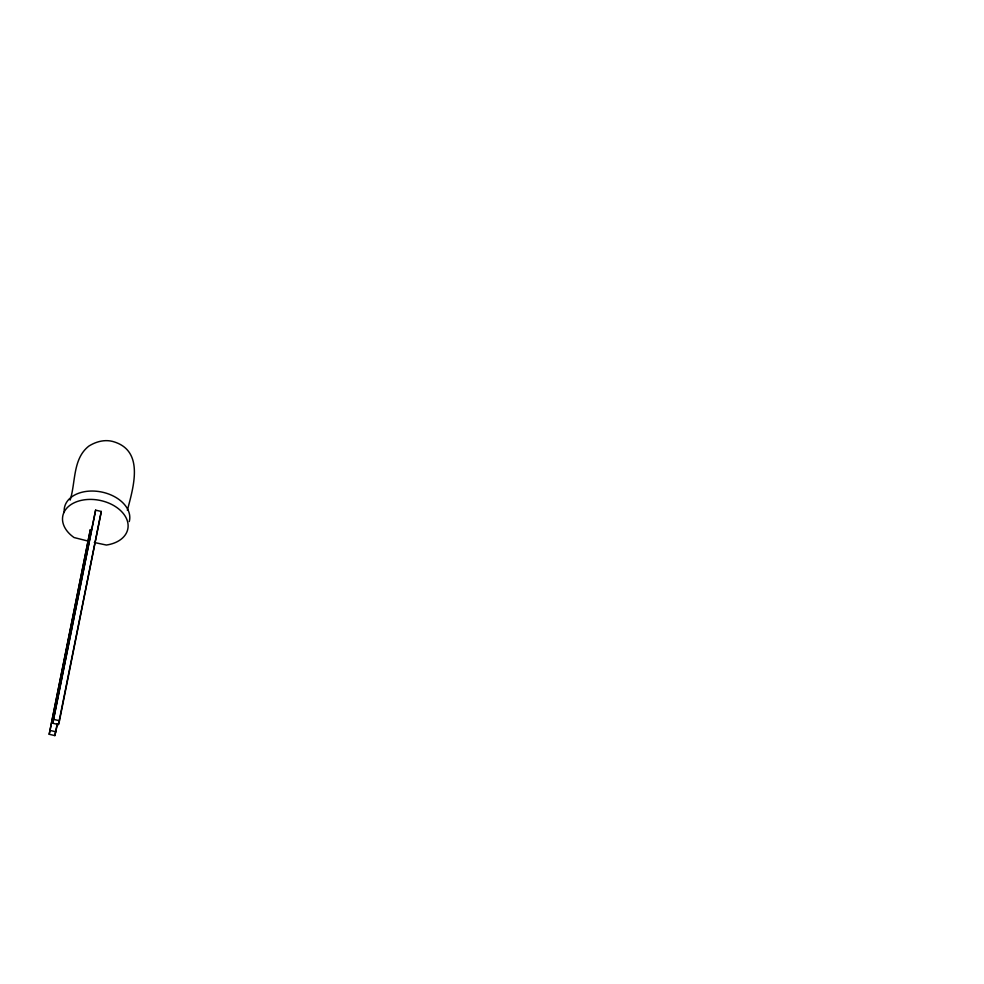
<?xml version="1.0" encoding="UTF-8"?>
<svg xmlns="http://www.w3.org/2000/svg" width="984" height="984" viewBox="0 0 984 984"><rect width="100%" height="100%" fill="white"/><g stroke="black" fill="none" stroke-linecap="round" stroke-linejoin="round"><path stroke-width="1.48" d="M70.147 500.093C75.805 482.32 72.545 458.692 88.941 446.035C95.915 441.693 104.329 439.356 112.459 441.386C144.956 450.118 133.406 487.055 127.366 510.278M49.2 734.285L90.38 529.564L49.2 734.285L54.858 735.601L57.392 724.286M52.767 723.252L95.62 510.155L101.29 511.471L59.471 720.743L58.437 724.568L52.767 723.252L95.62 510.155M54.858 735.601L57.256 723.609M58.437 724.568L101.29 511.471M87.379 540.893L74.083 537.547A33.161 22.534 11.3 0 1 74.366 502.689A33.161 22.534 11.3 0 1 123.824 514.177A33.161 22.534 11.3 0 1 106.358 545.038L94.316 542.491M53.8 719.427L59.471 720.743M50.233 730.472L55.891 731.788M64.28 512.455A33.161 22.534 11.3 0 1 98.609 491.496A33.161 22.534 11.3 0 1 129.273 521.557"/></g></svg>
